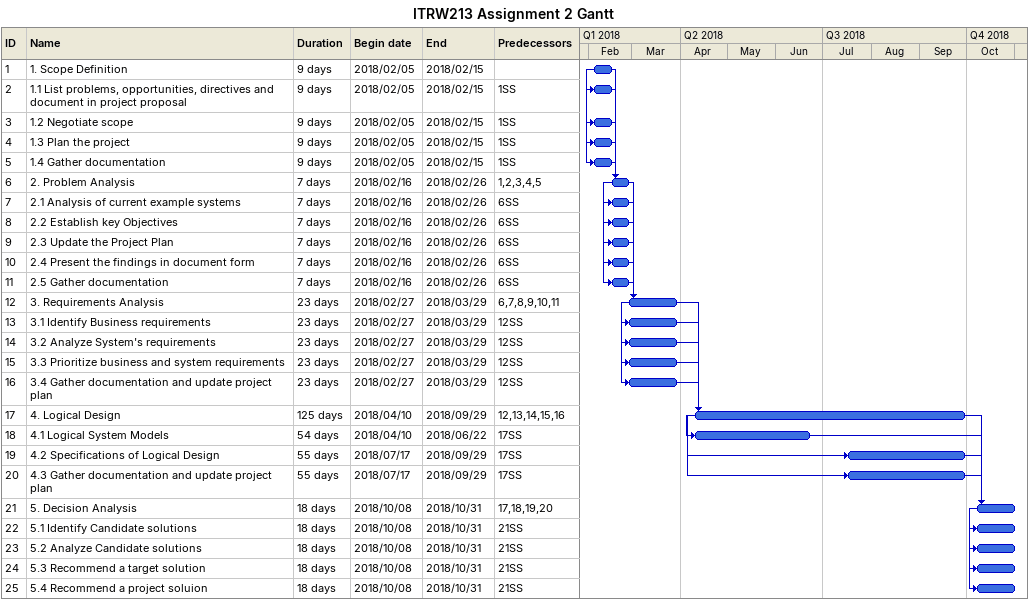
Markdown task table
ITRW213 Assignment 2 Gantt

| ID | Task | Duration | Start | Finish | Predecessors |
|---|---|---|---|---|---|
| 1 | 1. Scope Definition | 9d | 2018-02-05 | 2018-02-15 |  |
| 2 | 1.1 List problems, opportunities, directives and document in project proposal | 9d | 2018-02-05 | 2018-02-15 | 1SS |
| 3 | 1.2 Negotiate scope | 9d | 2018-02-05 | 2018-02-15 | 1SS |
| 4 | 1.3 Plan the project | 9d | 2018-02-05 | 2018-02-15 | 1SS |
| 5 | 1.4 Gather documentation | 9d | 2018-02-05 | 2018-02-15 | 1SS |
| 6 | 2. Problem Analysis | 7d | 2018-02-16 | 2018-02-26 | 1, 2, 3, 4, 5 |
| 7 | 2.1 Analysis of current example systems | 7d | 2018-02-16 | 2018-02-26 | 6SS |
| 8 | 2.2 Establish key Objectives | 7d | 2018-02-16 | 2018-02-26 | 6SS |
| 9 | 2.3 Update the Project Plan | 7d | 2018-02-16 | 2018-02-26 | 6SS |
| 10 | 2.4 Present the findings in document form | 7d | 2018-02-16 | 2018-02-26 | 6SS |
| 11 | 2.5 Gather documentation | 7d | 2018-02-16 | 2018-02-26 | 6SS |
| 12 | 3. Requirements Analysis | 23d | 2018-02-27 | 2018-03-29 | 6, 7, 8, 9, 10, 11 |
| 13 | 3.1 Identify Business requirements | 23d | 2018-02-27 | 2018-03-29 | 12SS |
| 14 | 3.2 Analyze System's requirements | 23d | 2018-02-27 | 2018-03-29 | 12SS |
| 15 | 3.3 Prioritize business and system requirements | 23d | 2018-02-27 | 2018-03-29 | 12SS |
| 16 | 3.4 Gather documentation and update project plan | 23d | 2018-02-27 | 2018-03-29 | 12SS |
| 17 | 4. Logical Design | 125d | 2018-04-10 | 2018-09-29 | 12, 13, 14, 15, 16 |
| 18 | 4.1 Logical System Models | 54d | 2018-04-10 | 2018-06-22 | 17SS |
| 19 | 4.2 Specifications of Logical Design | 55d | 2018-07-17 | 2018-09-29 | 17SS |
| 20 | 4.3 Gather documentation and update project plan | 55d | 2018-07-17 | 2018-09-29 | 17SS |
| 21 | 5. Decision Analysis | 18d | 2018-10-08 | 2018-10-31 | 17, 18, 19, 20 |
| 22 | 5.1 Identify Candidate solutions | 18d | 2018-10-08 | 2018-10-31 | 21SS |
| 23 | 5.2 Analyze Candidate solutions | 18d | 2018-10-08 | 2018-10-31 | 21SS |
| 24 | 5.3 Recommend a target solution | 18d | 2018-10-08 | 2018-10-31 | 21SS |
| 25 | 5.4 Recommend a project soluion | 18d | 2018-10-08 | 2018-10-31 | 21SS |
